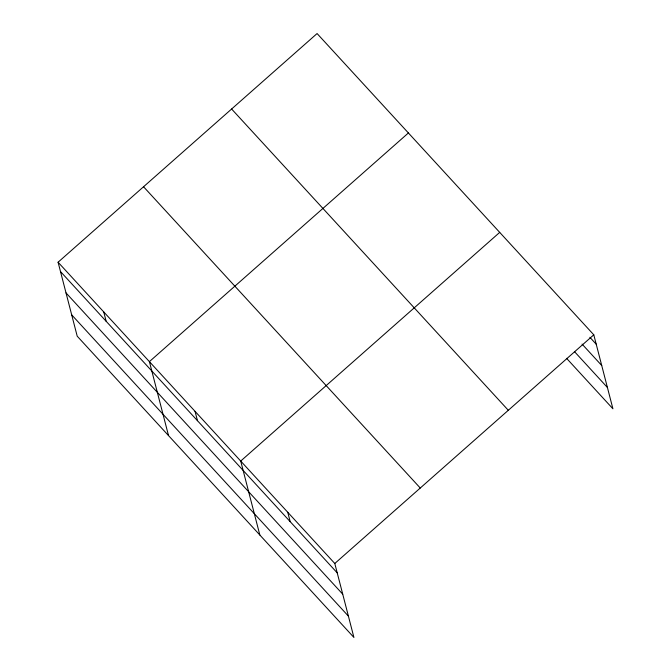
<?xml version="1.0" encoding="UTF-8"?>
<svg xmlns="http://www.w3.org/2000/svg" width="671" height="671" viewBox="0 0 671 671"><rect width="100%" height="100%" fill="white"/><g stroke="black" fill="none" stroke-linecap="round" stroke-linejoin="round"><path stroke-width="1.01" d="M58.083 262.218L334.795 563.489L353.919 637.45L77.207 336.179L58.083 262.218L317.081 33.55L593.793 334.821L612.917 408.782L566.576 358.331M408.396 132.967L149.398 361.635L168.522 435.596M499.71 232.384L240.713 461.052L259.836 535.022M334.795 563.489L593.793 334.821M589.893 337.303L596.209 344.189M582.067 344.097L601.728 365.502M574.41 351.537L607.406 387.469M231.612 109.012L508.316 410.283M143.552 186.756L420.264 488.027M60.507 271.579L337.211 572.849M66.018 292.9L342.73 594.17M71.696 314.867L348.408 616.129M287.75 512.267L290.174 521.635M195.051 411.348L197.475 420.709M103.737 311.923L106.161 321.292"/></g></svg>
